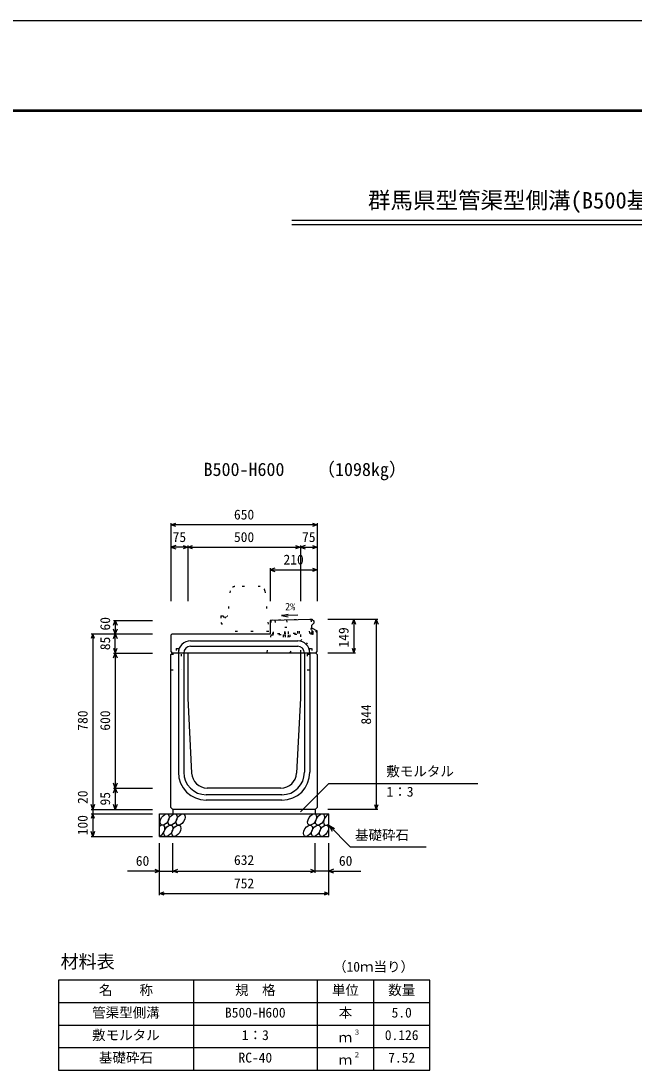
# Model space of a CAD drawing. Units: millimetres, scale not verified. Extents: x 4220 to 29420, y 5940 to 17820.
# Drawn here: x 18529 to 21252, y 13158 to 17820 of the extents above; entities that cross this region are included whole.
import ezdxf
from ezdxf.enums import TextEntityAlignment as Align

# ---------------------------------------------------------------- set-up
doc = ezdxf.new("R2010")
doc.units = ezdxf.units.MM
doc.header["$LTSCALE"] = 40
doc.linetypes.add('DOTTED', pattern=[1.75, 0.25, -1.5])
for name, color, linetype, lineweight in [('Defpoints_3', 5, 'Continuous', 25), ('DIM', 7, 'Continuous', 25), ('HATCH', 6, 'Continuous', 25), ('HYO', 3, 'Continuous', 25), ('HYO2', 4, 'Continuous', 25), ('OUTLINE', 3, 'Continuous', 25), ('OUTLINE2', 4, 'Continuous', 25), ('TXT', 7, 'Continuous', 25), ('WAKU', 3, 'Continuous', 50)]:
    doc.layers.add(name, color=color, linetype=linetype, lineweight=lineweight)
doc.styles.add('ＭＳ ゴシック', font='')
doc.styles.get('ＭＳ ゴシック').set_extended_font_data('MS Gothic')

msp = doc.modelspace()

# ---------------------------------------------------------------- linework, layer by layer
at = {"layer": 'Defpoints_3'}
msp.add_line((29420, 17820), (12620, 17820), dxfattribs=at)
at = {"layer": 'DIM'}
for p, q in [((19195, 15581.46), (19216.14, 15589.16)), ((19195, 15588.96), (19195, 15241.46)), ((19845, 15581.46), (19195, 15581.46)), ((19216.14, 15573.77), (19195, 15581.46)), ((19823.86, 15589.16), (19845, 15581.46)), ((19845, 15581.46), (19823.86, 15573.77)), ((19845, 15588.96), (19845, 15241.46)), ((19216.14, 15489.16), (19195, 15481.46)), ((19270, 15481.46), (19195, 15481.46)), ((19195, 15481.46), (19216.14, 15473.77)), ((19248.86, 15489.16), (19270, 15481.46)), ((19270, 15481.46), (19248.86, 15473.77)), ((19270, 15481.46), (19291.14, 15489.16)), ((19270, 15488.96), (19270, 15241.46)), ((19270, 15481.46), (19770, 15481.46)), ((19291.14, 15473.77), (19270, 15481.46)), ((19748.86, 15489.16), (19770, 15481.46)), ((19770, 15481.46), (19748.86, 15473.77)), ((19791.14, 15489.16), (19770, 15481.46)), ((19770, 15488.96), (19770, 15241.46)), ((19770, 15481.46), (19845, 15481.46)), ((19770, 15481.46), (19791.14, 15473.77)), ((19823.86, 15489.16), (19845, 15481.46)), ((19845, 15481.46), (19823.86, 15473.77)), ((19656.14, 15389.16), (19635, 15381.46)), ((19635, 15388.96), (19635, 15241.46)), ((19823.86, 15389.16), (19845, 15381.46)), ((19635, 15381.46), (19845, 15381.46)), ((19635, 15381.46), (19656.14, 15373.77)), ((19845, 15381.46), (19823.86, 15373.77)), ((18940.3, 15135.32), (18948, 15156.46)), ((18940.5, 15156.46), (19113, 15156.46)), ((18948, 15156.46), (18948, 15096.46)), ((18948, 15156.46), (18955.7, 15135.32)), ((20114.5, 15160.46), (19892, 15160.46)), ((19999.3, 15139.32), (20007, 15160.46)), ((20007, 15160.46), (20007, 15011.46)), ((20007, 15160.46), (20014.7, 15139.32)), ((20099.3, 15139.32), (20107, 15160.46)), ((20107, 15160.46), (20107, 14316.46)), ((20107, 15160.46), (20114.7, 15139.32)), ((18948, 15096.46), (18940.3, 15117.61)), ((18955.7, 15117.61), (18948, 15096.46)), ((18848, 15096.46), (18840.3, 15075.32)), ((18840.5, 15096.46), (19113, 15096.46)), ((18848, 15096.46), (18848, 14316.46)), ((18855.7, 15075.32), (18848, 15096.46)), ((18940.3, 15075.32), (18948, 15096.46)), ((18948, 15011.46), (18948, 15096.46)), ((18948, 15096.46), (18955.7, 15075.32)), ((18940.3, 15032.61), (18948, 15011.46)), ((18940.3, 14990.32), (18948, 15011.46)), ((18940.5, 15011.46), (19113, 15011.46)), ((18948, 15011.46), (18955.7, 15032.61)), ((18948, 15011.46), (18948, 14411.46)), ((18948, 15011.46), (18955.7, 14990.32)), ((20014.5, 15011.46), (19892, 15011.46)), ((19999.3, 15032.61), (20007, 15011.46)), ((20007, 15011.46), (20014.7, 15032.61)), ((18948, 14411.46), (18940.3, 14432.61)), ((18940.3, 14390.32), (18948, 14411.46)), ((18940.5, 14411.46), (19113, 14411.46)), ((18955.7, 14432.61), (18948, 14411.46)), ((18948, 14411.46), (18948, 14316.46)), ((18948, 14411.46), (18955.7, 14390.32)), ((19769.77, 14305.65), (19896, 14431.89)), ((19896, 14431.89), (20557.46, 14431.89)), ((18848, 14316.46), (18840.3, 14337.61)), ((18840.5, 14316.46), (19113, 14316.46)), ((18855.7, 14337.61), (18848, 14316.46)), ((18848, 14316.46), (18848, 14296.46)), ((18948, 14316.46), (18940.3, 14337.61)), ((18955.7, 14337.61), (18948, 14316.46)), ((20114.5, 14316.46), (19892, 14316.46)), ((20099.3, 14337.61), (20107, 14316.46)), ((20107, 14316.46), (20114.7, 14337.61)), ((18848, 14296.46), (18840.3, 14275.32)), ((18840.5, 14296.46), (19113, 14296.46)), ((18848, 14296.46), (18848, 14196.46)), ((18855.7, 14275.32), (18848, 14296.46)), ((19896, 14246.46), (19991.76, 14150.71)), ((19896, 14246.46), (19921.98, 14231.46)), ((19896, 14246.46), (19911, 14220.48)), ((18848, 14196.46), (18840.3, 14217.61)), ((18840.5, 14196.46), (19113, 14196.46)), ((18855.7, 14217.61), (18848, 14196.46)), ((19144, 13935.1), (19144, 14166.46)), ((19204, 14035.1), (19204, 14166.46)), ((19836, 14035.1), (19836, 14166.46)), ((19896, 13935.1), (19896, 14166.46)), ((19991.76, 14150.71), (20329.31, 14150.71)), ((19144, 14042.6), (19002.21, 14042.6)), ((19122.86, 14050.29), (19144, 14042.6)), ((19144, 14042.6), (19122.86, 14034.9)), ((19144, 14042.6), (19204, 14042.6)), ((19204, 14042.6), (19225.14, 14050.29)), ((19204, 14042.6), (19836, 14042.6)), ((19225.14, 14034.9), (19204, 14042.6)), ((19814.86, 14050.29), (19836, 14042.6)), ((19836, 14042.6), (19814.86, 14034.9)), ((19896, 14042.6), (19836, 14042.6)), ((19917.14, 14050.29), (19896, 14042.6)), ((19896, 14042.6), (20037.79, 14042.6)), ((19896, 14042.6), (19917.14, 14034.9)), ((19144, 13942.6), (19165.14, 13950.29)), ((19144, 13942.6), (19896, 13942.6)), ((19165.14, 13934.9), (19144, 13942.6)), ((19874.86, 13950.29), (19896, 13942.6)), ((19896, 13942.6), (19874.86, 13934.9))]:
    msp.add_line(p, q, dxfattribs=at)
at = {"layer": 'HATCH', "linetype": 'DOTTED'}
for p, q in [((19646, 15156.69), (19638, 15156.52)), ((19638, 15156.52), (19639.34, 15091.53)), ((19822.46, 15160.32), (19646, 15156.69)), ((19648.35, 15091.22), (19647, 15156.71)), ((19651.25, 15095.78), (19650, 15156.77)), ((19657, 15156.91), (19658.25, 15095.92)), ((19703.24, 15096.85), (19701.99, 15157.84)), ((19708.98, 15157.98), (19710.24, 15097)), ((19759.23, 15098.01), (19757.97, 15158.99)), ((19766.23, 15098.15), (19764.97, 15159.14)), ((19811.22, 15099.08), (19809.96, 15160.07)), ((19816.96, 15160.21), (19818.22, 15099.22)), ((19821.46, 15160.3), (19825.96, 15160.4)), ((19822.63, 15103.81), (19821.46, 15160.3)), ((19827.25, 15097.91), (19825.96, 15160.4)), ((19700.28, 15125.8), (19716.27, 15126.13)), ((19700.87, 15096.8), (19700.28, 15125.8)), ((19716.87, 15097.13), (19716.27, 15126.13)), ((19639.34, 15091.53), (19648.34, 15091.72)), ((19818.22, 15099.22), (19648.26, 15095.72)), ((19824.31, 15094.85), (19648.35, 15091.22)), ((19695.11, 15092.18), (19722.82, 15092.76)), ((19695.32, 15082.19), (19695.11, 15092.18)), ((19723.03, 15082.76), (19695.32, 15082.19)), ((19702.04, 15092.33), (19702.24, 15082.33)), ((19715.89, 15092.61), (19716.1, 15082.61)), ((19722.82, 15092.76), (19723.03, 15082.76))]:
    msp.add_line(p, q, dxfattribs=at)
for centre, radius in [((19818.13, 15103.72), 4.5), ((19824.25, 15097.85), 3)]:
    msp.add_arc(centre, radius, 271.18119, 1.18119, dxfattribs=at)
at = {"layer": 'HATCH'}
for centre in [(19166.89, 14271.46), (19202.37, 14271.46), (19237.84, 14271.46), (19822.05, 14271.46), (19857.52, 14271.46), (19183.77, 14221.46), (19219.25, 14221.46), (19803.45, 14221.46), (19838.93, 14221.46), (19874.41, 14221.46)]:
    msp.add_ellipse(centre, major_axis=(14.54, 23.54), ratio=0.5792, dxfattribs=at)
for centre, start_param, end_param in [((19893, 14271.46), 0.6666252, 4.1103269), ((19148.3, 14221.46), 3.7419964, 7.318141)]:
    msp.add_ellipse(centre, major_axis=(14.54, 23.54), ratio=0.5792, start_param=start_param, end_param=end_param, dxfattribs=at)
at = {"layer": 'HYO'}
for p, q in [((20345, 13558.36), (18695, 13558.36)), ((18695, 13558.36), (18695, 13158.36)), ((19295, 13558.36), (19295, 13158.36)), ((19845, 13558.36), (19845, 13158.36)), ((20095, 13558.36), (20095, 13158.36)), ((20345, 13158.36), (20345, 13558.36)), ((18695, 13458.36), (20345, 13458.36)), ((18695, 13158.36), (20345, 13158.36))]:
    msp.add_line(p, q, dxfattribs=at)
at = {"layer": 'HYO2'}
for p, q in [((18695, 13358.36), (20345, 13358.36)), ((18695, 13258.36), (20345, 13258.36))]:
    msp.add_line(p, q, dxfattribs=at)
at = {"layer": 'OUTLINE', "linetype": 'DOTTED'}
for p, q in [((19591.9, 15306.46), (19478.1, 15306.46)), ((19458.19, 15288.41), (19447, 15176.46)), ((19611.8, 15288.45), (19630, 15106.46)), ((19417, 15176.46), (19417, 15146.46)), ((19417, 15176.46), (19425, 15176.46)), ((19425, 15176.46), (19435, 15166.46)), ((19435, 15166.46), (19445, 15176.46)), ((19445, 15176.46), (19447, 15176.46)), ((19417, 15146.46), (19440, 15106.46)), ((19630, 15106.46), (19440, 15106.46))]:
    msp.add_line(p, q, dxfattribs=at)
at = {"layer": 'OUTLINE'}
for p, q in [((19823, 15160.34), (19635, 15156.46)), ((19635, 15156.46), (19635, 15096.46)), ((19823, 15160.34), (19829, 15154.46)), ((19829, 15154.46), (19829, 15143.46)), ((19820, 15133.46), (19829, 15143.46)), ((19820, 15133.46), (19820, 15123.46)), ((19820, 15123.46), (19845, 15110.46)), ((19845, 15017.46), (19845, 15110.46)), ((19195, 15090.46), (19201, 15096.46)), ((19195, 15090.46), (19195, 15017.46)), ((19201, 15096.46), (19635, 15096.46)), ((19195, 15017.46), (19201, 15011.46)), ((19195, 15005.46), (19201, 15011.46)), ((19839, 15011.46), (19201, 15011.46)), ((19270, 15011.46), (19270, 14811.46)), ((19770, 15011.46), (19770, 14811.46)), ((19839, 15011.46), (19845, 15017.46)), ((19839, 15011.46), (19845, 15005.46)), ((19195, 14325.46), (19195, 15005.46)), ((19845, 15005.46), (19845, 14325.46)), ((19270, 14811.46), (19286.67, 14477.97)), ((19770, 14811.46), (19753.33, 14477.97)), ((19683.41, 14411.46), (19356.59, 14411.46)), ((19195, 14325.46), (19204, 14316.46)), ((19836, 14316.46), (19204, 14316.46)), ((19204, 14316.46), (19204, 14296.46)), ((19836, 14316.46), (19845, 14325.46)), ((19836, 14316.46), (19836, 14296.46)), ((19144, 14296.46), (19896, 14296.46)), ((19144, 14196.46), (19144, 14296.46)), ((19896, 14196.46), (19896, 14296.46)), ((19144, 14196.46), (19896, 14196.46))]:
    msp.add_line(p, q, dxfattribs=at)
at = {"layer": 'OUTLINE', "linetype": 'DOTTED'}
for centre, start, end in [((19478.1, 15286.46), 90, 174.40835), ((19591.9, 15286.46), 4.08463, 90)]:
    msp.add_arc(centre, 20, start, end, dxfattribs=at)
at = {"layer": 'OUTLINE'}
for centre, start, end in [((19356.59, 14481.46), 182.86241, 270), ((19683.41, 14481.46), 270, 356.75146)]:
    msp.add_arc(centre, 70, start, end, dxfattribs=at)
at = {"layer": 'OUTLINE2', "linetype": 'DOTTED'}
for p, q in [((19722.91, 15011.46), (19821.46, 15122.7)), ((19843.39, 15111.3), (19765.93, 15011.46)), ((19639.33, 15092.04), (19620, 15011.46)), ((19770, 15093.73), (19770, 15011.46)), ((19218.5, 15031.96), (19230.5, 15031.96)), ((19218.5, 15031.96), (19218.5, 15006.96)), ((19230.5, 15031.96), (19230.5, 15006.96)), ((19809.5, 15031.96), (19821.5, 15031.96)), ((19809.5, 15031.96), (19809.5, 15006.96)), ((19821.5, 15031.96), (19821.5, 15006.96)), ((19196.5, 15006.96), (19240, 15006.96)), ((19240, 15006.96), (19240, 14936.46)), ((19799.45, 15006.96), (19843.5, 15006.96)), ((19799.45, 15006.96), (19799.45, 14936.46)), ((19195, 14936.46), (19240, 14936.46)), ((19799.45, 14936.46), (19844.45, 14936.46))]:
    msp.add_line(p, q, dxfattribs=at)
at = {"layer": 'OUTLINE2'}
for p, q in [((19282, 15065.46), (19758, 15065.46)), ((19228, 15011.46), (19228, 14481.46)), ((19252, 15011.46), (19252, 14481.46)), ((19282, 15041.46), (19758, 15041.46)), ((19788, 15011.46), (19788, 14481.46)), ((19812, 15011.46), (19812, 14481.46)), ((19688, 14381.46), (19352, 14381.46)), ((19688, 14357.46), (19352, 14357.46))]:
    msp.add_line(p, q, dxfattribs=at)
for centre, radius, start, end in [((19282, 15011.46), 54, 90, 180), ((19758, 15011.46), 54, 0, 90), ((19282, 15011.46), 30, 90, 180), ((19758, 15011.46), 30, 0, 90), ((19352, 14481.46), 124, 180, 270), ((19352, 14481.46), 100, 180, 270), ((19688, 14481.46), 100, 270, 0), ((19688, 14481.46), 124, 270, 0)]:
    msp.add_arc(centre, radius, start, end, dxfattribs=at)
at = {"layer": 'TXT'}
for p, q in [((19731.63, 16934.39), (22308.37, 16934.39)), ((19731.63, 16915.19), (22308.37, 16915.19)), ((19685.75, 15177.51), (19715.19, 15183.33)), ((19758.49, 15179.01), (19685.75, 15177.51)), ((19685.75, 15177.51), (19715.4, 15172.91))]:
    msp.add_line(p, q, dxfattribs=at)
at = {"layer": 'WAKU'}
msp.add_line((29020, 17420), (13020, 17420), dxfattribs=at)

# ---------------------------------------------------------------- texts
at = {"layer": 'DIM', "style": 'ＭＳ ゴシック'}
for s, p in [('650', (19475, 15591.46)), ('75', (19202.5, 15491.46)), ('500', (19475, 15491.46)), ('75', (19777.5, 15491.46)), ('210', (19695, 15391.46)), ('敷モルタル', (20151.6, 14450.62)), ('1：3', (20152.6, 14359.93)), ('基礎砕石', (20012.32, 14167.88)), ('60', (19039, 14052.6)), ('632', (19475, 14056.46)), ('60', (19941, 14052.6)), ('752', (19475, 13952.6))]:
    msp.add_text(s, height=43.99, dxfattribs=at).set_placement(p, align=Align.BOTTOM_LEFT)
for s, p in [('60', (18938, 15111.46)), ('149', (19997, 15035.96)), ('85', (18938, 15023.96)), ('844', (20097, 14693.46)), ('780', (18838, 14666.46)), ('600', (18938, 14666.46)), ('20', (18838, 14340.78)), ('95', (18938, 14333.96)), ('100', (18838, 14201.46))]:
    msp.add_text(s, height=43.99, rotation=90, dxfattribs=at).set_placement(p, align=Align.BOTTOM_LEFT)
at = {"layer": 'TXT', "style": 'ＭＳ ゴシック'}
for s, height, p in [('群馬県型管渠型側溝(B500基本型・集水部)', 73.31, (20070, 16964.39)), ('B500-H600', 58.65, (19340, 15780.44)), ('（1098kg）', 58.65, (19843.7, 15780.44)), ('2%', 32.99, (19702.05, 15191.09)), ('材料表', 58.65, (18705, 13593.36)), ('（10ｍ当り）', 43.99, (19915, 13582.36)), ('名\u3000\u3000称', 43.99, (18875, 13478.36)), ('規\u3000格', 43.99, (19480, 13478.36)), ('単位', 43.99, (19910, 13478.36)), ('数量', 43.99, (20160, 13478.36)), ('管渠型側溝', 43.99, (18845, 13378.36)), ('B500-H600', 43.99, (19435, 13378.36)), ('本', 43.99, (19940, 13378.36)), ('5.0', 43.99, (20175, 13378.36)), ('敷モルタル', 43.99, (18845, 13278.36)), ('1：3', 43.99, (19510, 13278.36)), ('３', 21.99, (20005.54, 13308.73)), ('0.126', 43.99, (20145, 13278.36)), ('ｍ', 43.99, (19940, 13268.36)), ('基礎砕石', 43.99, (18875, 13178.36)), ('RC-40', 43.99, (19495, 13178.36)), ('ｍ', 43.99, (19940, 13168.36)), ('２', 21.99, (20005.54, 13208.73)), ('7.52', 43.99, (20160, 13178.36))]:
    msp.add_text(s, height=height, dxfattribs=at).set_placement(p, align=Align.BOTTOM_LEFT)

doc.saveas('drawing.dxf')
